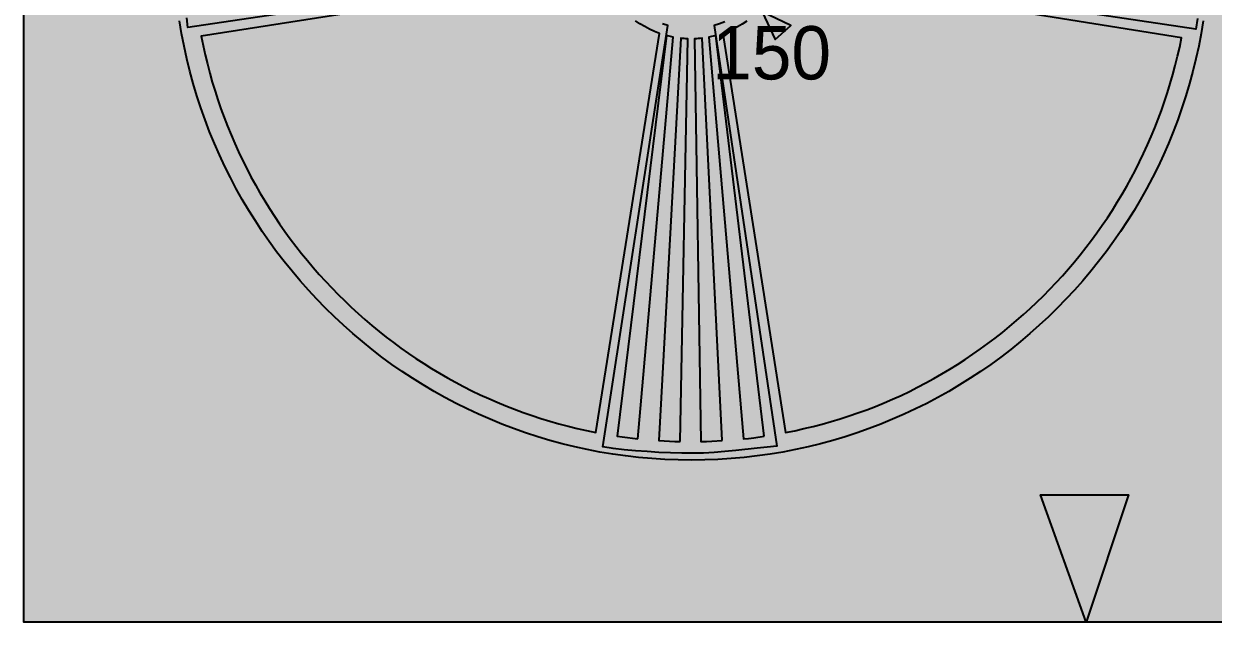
# Model space of a CAD drawing. Header units: millimetres. Extents: x 0 to 954, y -2 to 734.
# Drawn here: x 0 to 205.5, y 0 to 103.3 of the extents above; entities that cross this region are included whole.
import ezdxf
from ezdxf.enums import TextEntityAlignment as Align

# ---------------------------------------------------------------- set-up
doc = ezdxf.new("R2010")
doc.units = ezdxf.units.MM
for name, color, linetype in [('GRAY', 7, 'Continuous'), ('LABELS', 7, 'Continuous'), ('PATTERN', 7, 'Continuous')]:
    doc.layers.add(name, color=color, linetype=linetype)

msp = doc.modelspace()

# ---------------------------------------------------------------- hatches: boundary and pattern name
at = {"layer": 'GRAY', "true_color": 0x838281}
h = msp.add_hatch(color=7, dxfattribs=at)
h.dxf.hatch_style = 1
h.paths.add_polyline_path([(0, 720), (953.85, 720), (953.85, 0), (0, 0), (0, 720)])
at = {"layer": 'PATTERN', "true_color": 0x1f1a17}
h = msp.add_hatch(color=7, dxfattribs=at)
h.dxf.hatch_style = 1
h.paths.add_polyline_path([(115.32, 206.79), (117.62, 206.76), (119.91, 206.67), (122.19, 206.53), (124.44, 206.33), (126.69, 206.07), (128.91, 205.76), (131.12, 205.39), (133.31, 204.97), (135.48, 204.49), (137.63, 203.96), (139.76, 203.39), (141.87, 202.76), (143.96, 202.08), (146.02, 201.35), (148.06, 200.57), (150.08, 199.74), (152.07, 198.87), (154.04, 197.95), (155.98, 196.98), (157.9, 195.97), (159.78, 194.91), (161.64, 193.81), (163.47, 192.67), (165.27, 191.48), (167.04, 190.25), (168.78, 188.98), (170.49, 187.68), (172.16, 186.33), (173.8, 184.94), (175.41, 183.51), (176.98, 182.05), (178.52, 180.55), (180.02, 179.01), (181.49, 177.44), (182.91, 175.84), (184.3, 174.2), (185.65, 172.52), (186.96, 170.82), (188.23, 169.08), (189.46, 167.31), (190.65, 165.52), (191.79, 163.69), (192.89, 161.83), (193.95, 159.95), (194.96, 158.03), (195.93, 156.09), (196.85, 154.13), (197.72, 152.14), (198.55, 150.12), (199.33, 148.08), (200.06, 146.02), (200.74, 143.94), (201.37, 141.83), (201.95, 139.7), (202.47, 137.56), (202.95, 135.39), (203.37, 133.2), (203.74, 131), (204.05, 128.78), (204.31, 126.54), (204.51, 124.28), (204.65, 122.01), (204.74, 119.73), (204.77, 117.43), (204.74, 115.13), (204.65, 112.84), (204.51, 110.57), (204.31, 108.31), (204.05, 106.07), (203.74, 103.84), (203.37, 101.63), (202.95, 99.44), (202.47, 97.27), (201.95, 95.12), (201.37, 92.99), (200.74, 90.88), (200.06, 88.79), (199.33, 86.73), (198.55, 84.69), (197.72, 82.67), (196.85, 80.68), (195.93, 78.71), (194.96, 76.77), (193.95, 74.85), (192.89, 72.97), (191.79, 71.11), (190.65, 69.28), (189.46, 67.48), (188.23, 65.71), (186.96, 63.97), (185.65, 62.26), (184.3, 60.59), (182.91, 58.95), (181.49, 57.34), (180.02, 55.77), (178.52, 54.23), (176.98, 52.73), (175.41, 51.27), (173.8, 49.84), (172.16, 48.45), (170.49, 47.1), (168.78, 45.79), (167.04, 44.52), (165.27, 43.29), (163.47, 42.11), (161.64, 40.96), (159.78, 39.86), (157.9, 38.81), (155.98, 37.79), (154.04, 36.83), (152.07, 35.9), (150.08, 35.03), (148.06, 34.2), (146.02, 33.42), (143.96, 32.69), (141.87, 32.01), (139.76, 31.38), (137.63, 30.81), (135.48, 30.28), (133.31, 29.8), (131.12, 29.38), (128.91, 29.02), (126.69, 28.7), (124.44, 28.44), (122.19, 28.24), (119.91, 28.1), (117.62, 28.01), (115.32, 27.98), (113.02, 28.01), (110.73, 28.1), (108.46, 28.24), (106.2, 28.44), (103.96, 28.7), (101.73, 29.02), (99.52, 29.38), (97.33, 29.8), (95.16, 30.28), (93.01, 30.81), (90.88, 31.38), (88.77, 32.01), (86.68, 32.69), (84.62, 33.42), (82.58, 34.2), (80.56, 35.03), (78.57, 35.9), (76.6, 36.83), (74.66, 37.79), (72.74, 38.81), (70.86, 39.86), (69, 40.96), (67.17, 42.11), (65.37, 43.29), (63.6, 44.52), (61.86, 45.79), (60.15, 47.1), (58.48, 48.45), (56.84, 49.84), (55.23, 51.27), (53.66, 52.73), (52.12, 54.23), (50.62, 55.77), (49.16, 57.34), (47.73, 58.95), (46.34, 60.59), (44.99, 62.26), (43.68, 63.97), (42.41, 65.71), (41.18, 67.48), (40, 69.28), (38.85, 71.11), (37.75, 72.97), (36.69, 74.85), (35.68, 76.77), (34.72, 78.71), (33.79, 80.68), (32.92, 82.67), (32.09, 84.69), (31.31, 86.73), (30.58, 88.79), (29.9, 90.88), (29.27, 92.99), (28.7, 95.12), (28.17, 97.27), (27.69, 99.44), (27.27, 101.63), (26.91, 103.84), (26.59, 106.07), (26.33, 108.31), (26.13, 110.57), (25.99, 112.84), (25.9, 115.13), (25.87, 117.43), (25.9, 119.73), (25.99, 122.01), (26.13, 124.28), (26.33, 126.54), (26.59, 128.78), (26.91, 131), (27.27, 133.2), (27.69, 135.39), (28.17, 137.56), (28.7, 139.7), (29.27, 141.83), (29.9, 143.94), (30.58, 146.02), (31.31, 148.08), (32.09, 150.12), (32.92, 152.14), (33.79, 154.13), (34.72, 156.09), (35.68, 158.03), (36.69, 159.95), (37.75, 161.83), (38.85, 163.69), (40, 165.52), (41.18, 167.31), (42.41, 169.08), (43.68, 170.82), (44.99, 172.52), (46.34, 174.2), (47.73, 175.84), (49.16, 177.44), (50.62, 179.01), (52.12, 180.55), (53.66, 182.05), (55.23, 183.51), (56.84, 184.94), (58.48, 186.33), (60.15, 187.68), (61.86, 188.98), (63.6, 190.25), (65.37, 191.48), (67.17, 192.67), (69, 193.81), (70.86, 194.91), (72.74, 195.97), (74.66, 196.98), (76.6, 197.95), (78.57, 198.87), (80.56, 199.74), (82.58, 200.57), (84.62, 201.35), (86.68, 202.08), (88.77, 202.76), (90.88, 203.39), (93.01, 203.96), (95.16, 204.49), (97.33, 204.97), (99.52, 205.39), (101.73, 205.76), (103.96, 206.07), (106.2, 206.33), (108.46, 206.53), (110.73, 206.67), (113.02, 206.76), (115.32, 206.79)])
at = {"layer": 'PATTERN', "true_color": 0xffffff}
h = msp.add_hatch(color=7, dxfattribs=at)
h.dxf.hatch_style = 1
h.paths.add_polyline_path([(101.01, 113.49), (28.35, 102.66), (28.19, 104.33), (28.01, 106.09), (27.61, 109.77), (27.44, 111.65), (27.29, 113.52), (27.19, 115.37), (27.16, 117.16), (27.17, 119.08), (27.22, 121.06), (27.31, 123.07), (27.43, 125.09), (27.59, 127.09), (27.78, 129.05), (28, 130.95), (28.26, 132.75), (101.01, 121.47), (101.31, 122.4), (101.67, 123.3), (102.09, 124.17), (102.55, 125.01), (103.07, 125.81), (103.63, 126.57), (104.24, 127.3), (104.89, 127.98), (105.58, 128.62), (106.31, 129.22), (107.07, 129.77), (107.87, 130.27), (108.71, 130.72), (109.57, 131.11), (110.46, 131.46), (111.38, 131.74), (100.37, 204.31), (103.79, 204.71), (107.48, 205.13), (109.36, 205.31), (111.23, 205.46), (113.07, 205.56), (114.86, 205.6), (116.82, 205.58), (118.82, 205.53), (120.85, 205.44), (122.88, 205.32), (124.89, 205.17), (126.85, 204.98), (128.74, 204.75), (130.55, 204.5), (119.45, 131.74), (120.37, 131.44), (121.26, 131.08), (122.12, 130.67), (122.95, 130.2), (123.75, 129.69), (124.51, 129.12), (125.24, 128.52), (125.93, 127.87), (126.57, 127.18), (127.18, 126.45), (127.73, 125.68), (128.24, 124.88), (128.69, 124.05), (129.09, 123.18), (129.44, 122.29), (129.72, 121.38), (202.29, 132.57), (202.45, 130.9), (202.65, 129.14), (203.07, 125.46), (203.27, 123.58), (203.43, 121.71), (203.54, 119.86), (203.58, 118.07), (203.56, 116.15), (203.52, 114.16), (203.45, 112.15), (203.34, 110.13), (203.19, 108.12), (203, 106.14), (202.76, 104.22), (202.48, 102.39), (129.72, 113.3), (129.42, 112.39), (129.06, 111.5), (128.65, 110.63), (128.18, 109.8), (127.66, 109), (127.1, 108.24), (126.49, 107.51), (125.84, 106.82), (125.14, 106.18), (124.41, 105.58), (123.63, 105.02), (122.82, 104.52), (121.98, 104.06), (121.1, 103.66), (120.2, 103.32), (119.27, 103.03), (130.09, 30.37), (128.42, 30.21), (126.67, 30.03), (122.98, 29.63), (121.1, 29.45), (119.23, 29.31), (117.39, 29.21), (115.6, 29.17), (113.67, 29.19), (111.69, 29.24), (109.68, 29.33), (107.66, 29.45), (105.66, 29.6), (103.7, 29.79), (101.81, 30.02), (100, 30.28), (111.28, 103.03), (110.35, 103.33), (109.45, 103.69), (108.57, 104.11), (107.73, 104.57), (106.92, 105.09), (106.15, 105.65), (105.42, 106.26), (104.74, 106.92), (104.09, 107.61), (103.49, 108.35), (102.95, 109.12), (102.45, 109.93), (102, 110.77), (101.61, 111.65), (101.28, 112.55), (101.01, 113.49)])
at = {"layer": 'PATTERN', "true_color": 0x1f1a17}
h = msp.add_hatch(color=7, dxfattribs=at)
h.dxf.hatch_style = 1
h.paths.add_polyline_path([(98.81, 32.75), (109.82, 101.65), (108.93, 102), (108.08, 102.4), (107.25, 102.84), (106.44, 103.32), (105.67, 103.85), (104.93, 104.42), (104.23, 105.02), (103.56, 105.67), (102.92, 106.35), (102.32, 107.06), (101.77, 107.81), (101.25, 108.59), (100.78, 109.41), (100.35, 110.25), (99.97, 111.12), (99.63, 112.02), (30.64, 101.19), (30.97, 99.59), (31.32, 97.99), (31.71, 96.4), (32.12, 94.83), (32.56, 93.27), (33.03, 91.71), (33.53, 90.18), (34.06, 88.65), (34.61, 87.14), (35.19, 85.64), (35.8, 84.15), (36.44, 82.68), (37.1, 81.22), (37.79, 79.77), (38.5, 78.34), (39.24, 76.93), (40.01, 75.53), (40.8, 74.14), (41.61, 72.77), (42.45, 71.42), (43.31, 70.09), (44.2, 68.77), (45.11, 67.47), (46.04, 66.18), (47, 64.92), (47.98, 63.67), (48.98, 62.44), (50, 61.23), (51.04, 60.04), (52.11, 58.87), (53.19, 57.72), (54.3, 56.58), (55.43, 55.47), (56.57, 54.38), (57.74, 53.31), (58.93, 52.26), (60.13, 51.23), (61.36, 50.22), (62.6, 49.24), (63.86, 48.28), (65.14, 47.34), (66.44, 46.42), (67.75, 45.53), (69.08, 44.66), (70.43, 43.82), (71.8, 43), (73.18, 42.2), (74.57, 41.43), (75.98, 40.69), (77.41, 39.97), (78.85, 39.27), (80.31, 38.61), (81.78, 37.97), (83.26, 37.35), (84.76, 36.76), (86.27, 36.2), (87.8, 35.67), (89.33, 35.17), (90.88, 34.69), (92.44, 34.25), (94.02, 33.83), (95.6, 33.44), (97.2, 33.08), (98.81, 32.75)])
h = msp.add_hatch(color=7, dxfattribs=at)
h.dxf.hatch_style = 1
h.paths.add_polyline_path([(200, 100.92), (131.1, 111.93), (130.75, 111.03), (130.35, 110.16), (129.91, 109.31), (129.42, 108.5), (128.88, 107.72), (128.31, 106.97), (127.7, 106.26), (127.05, 105.58), (126.37, 104.95), (125.65, 104.35), (124.9, 103.79), (124.12, 103.27), (123.31, 102.8), (122.48, 102.37), (121.62, 101.99), (120.73, 101.65), (131.56, 32.75), (133.17, 33.07), (134.76, 33.42), (136.35, 33.8), (137.92, 34.21), (139.49, 34.65), (141.04, 35.12), (142.57, 35.62), (144.1, 36.14), (145.61, 36.69), (147.11, 37.27), (148.6, 37.88), (150.07, 38.51), (151.53, 39.17), (152.97, 39.86), (154.4, 40.57), (155.81, 41.31), (157.21, 42.08), (158.59, 42.87), (159.96, 43.68), (161.31, 44.52), (162.64, 45.38), (163.96, 46.27), (165.26, 47.18), (166.54, 48.11), (167.81, 49.07), (169.05, 50.05), (170.28, 51.05), (171.49, 52.07), (172.68, 53.12), (173.85, 54.18), (175, 55.27), (176.14, 56.38), (177.25, 57.5), (178.34, 58.65), (179.41, 59.82), (180.46, 61.01), (181.48, 62.22), (182.49, 63.44), (183.47, 64.69), (184.43, 65.95), (185.37, 67.23), (186.29, 68.53), (187.18, 69.84), (188.05, 71.17), (188.89, 72.52), (189.71, 73.89), (190.51, 75.27), (191.28, 76.67), (192.03, 78.08), (192.75, 79.51), (193.44, 80.95), (194.11, 82.41), (194.75, 83.88), (195.37, 85.37), (195.96, 86.87), (196.52, 88.38), (197.06, 89.9), (197.56, 91.44), (198.04, 92.99), (198.49, 94.55), (198.91, 96.13), (199.3, 97.71), (199.67, 99.31), (200, 100.92)])
at = {"layer": 'PATTERN', "true_color": 0xffffff}
h = msp.add_hatch(color=7, dxfattribs=at)
h.dxf.hatch_style = 1
h.paths.add_polyline_path([(127.52, 105.41), (129.82, 100.64), (132.48, 103.03), (127.52, 105.41)])
at = {"layer": 'PATTERN', "true_color": 0x1f1a17}
h = msp.add_hatch(color=7, dxfattribs=at)
h.dxf.hatch_style = 1
h.paths.add_polyline_path([(106.06, 31.65), (112.2, 101.01), (111.01, 101.28), (102.48, 32.11), (103.37, 31.99), (104.27, 31.88), (105.16, 31.77), (106.06, 31.65)])
h = msp.add_hatch(color=7, dxfattribs=at)
h.dxf.hatch_style = 1
h.paths.add_polyline_path([(113.39, 31.19), (114.68, 100.73), (114.35, 100.75), (114.05, 100.78), (113.76, 100.81), (113.49, 100.83), (109.72, 31.38), (111.53, 31.25), (112.45, 31.21), (113.39, 31.19)])
h = msp.add_hatch(color=7, dxfattribs=at)
h.dxf.hatch_style = 1
h.paths.add_polyline_path([(120.64, 31.38), (117.16, 100.83), (116.83, 100.81), (116.51, 100.78), (116.2, 100.75), (115.87, 100.73), (116.97, 31.19), (117.92, 31.21), (118.84, 31.25), (120.64, 31.38)])
h = msp.add_hatch(color=7, dxfattribs=at)
h.dxf.hatch_style = 1
h.paths.add_polyline_path([(127.89, 32.11), (119.54, 101.28), (118.35, 101.01), (124.31, 31.65), (125.21, 31.74), (126.1, 31.85), (127.89, 32.11)])
at = {"layer": 'PATTERN', "true_color": 0xffffff}
h = msp.add_hatch(color=7, dxfattribs=at)
h.dxf.hatch_style = 1
h.paths.add_polyline_path([(183.49, 0), (175.6, 22.02), (190.83, 22.02), (183.49, 0)])

# ---------------------------------------------------------------- linework, layer by layer
at = {"layer": 'GRAY', "color": 7}
msp.add_lwpolyline([(0, 720), (953.85, 720), (953.85, 0), (0, 0), (0, 720)], close=True, dxfattribs=at)
at = {"layer": 'GRAY', "color": 7, "true_color": 0x838281}
for points in [[(0, 720), (0, 0), (953.85, 0)], [(953.85, 0), (953.85, 720), (0, 720)]]:
    msp.add_solid(points, dxfattribs=at)
at = {"layer": 'PATTERN', "color": 7}
for points in [[(101.01, 113.49), (28.35, 102.66), (28.19, 104.33)], [(202.76, 104.22), (202.48, 102.39), (129.72, 113.3)], [(121.1, 103.66), (120.2, 103.32), (119.27, 103.03), (130.09, 30.37), (128.42, 30.21), (126.67, 30.03), (122.98, 29.63), (121.1, 29.45), (119.23, 29.31), (117.39, 29.21), (115.6, 29.17), (113.67, 29.19), (111.69, 29.24), (109.68, 29.33), (107.66, 29.45), (105.66, 29.6), (103.7, 29.79), (101.81, 30.02), (100, 30.28), (111.28, 103.03), (110.35, 103.33)]]:
    msp.add_lwpolyline(points, dxfattribs=at)
at = {"layer": 'PATTERN', "color": 250}
for points in [[(99.63, 112.02), (30.64, 101.19), (30.97, 99.59), (31.32, 97.99), (31.71, 96.4), (32.12, 94.83), (32.56, 93.27), (33.03, 91.71), (33.53, 90.18), (34.06, 88.65), (34.61, 87.14), (35.19, 85.64), (35.8, 84.15), (36.44, 82.68), (37.1, 81.22), (37.79, 79.77), (38.5, 78.34), (39.24, 76.93), (40.01, 75.53), (40.8, 74.14), (41.61, 72.77), (42.45, 71.42), (43.31, 70.09), (44.2, 68.77), (45.11, 67.47), (46.04, 66.18), (47, 64.92), (47.98, 63.67), (48.98, 62.44), (50, 61.23), (51.04, 60.04), (52.11, 58.87), (53.19, 57.72), (54.3, 56.58), (55.43, 55.47), (56.57, 54.38), (57.74, 53.31), (58.93, 52.26), (60.13, 51.23), (61.36, 50.22), (62.6, 49.24), (63.86, 48.28), (65.14, 47.34), (66.44, 46.42), (67.75, 45.53), (69.08, 44.66), (70.43, 43.82), (71.8, 43), (73.18, 42.2), (74.57, 41.43), (75.98, 40.69), (77.41, 39.97), (78.85, 39.27), (80.31, 38.61), (81.78, 37.97), (83.26, 37.35), (84.76, 36.76), (86.27, 36.2), (87.8, 35.67), (89.33, 35.17), (90.88, 34.69), (92.44, 34.25), (94.02, 33.83), (95.6, 33.44), (97.2, 33.08), (98.81, 32.75), (98.81, 32.75), (109.82, 101.65), (108.93, 102), (108.08, 102.4), (107.25, 102.84), (106.44, 103.32), (105.67, 103.85)], [(124.9, 103.79), (124.12, 103.27), (123.31, 102.8), (122.48, 102.37), (121.62, 101.99), (120.73, 101.65), (131.56, 32.75), (133.17, 33.07), (134.76, 33.42), (136.35, 33.8), (137.92, 34.21), (139.49, 34.65), (141.04, 35.12), (142.57, 35.62), (144.1, 36.14), (145.61, 36.69), (147.11, 37.27), (148.6, 37.88), (150.07, 38.51), (151.53, 39.17), (152.97, 39.86), (154.4, 40.57), (155.81, 41.31), (157.21, 42.08), (158.59, 42.87), (159.96, 43.68), (161.31, 44.52), (162.64, 45.38), (163.96, 46.27), (165.26, 47.18), (166.54, 48.11), (167.81, 49.07), (169.05, 50.05), (170.28, 51.05), (171.49, 52.07), (172.68, 53.12), (173.85, 54.18), (175, 55.27), (176.14, 56.38), (177.25, 57.5), (178.34, 58.65), (179.41, 59.82), (180.46, 61.01), (181.48, 62.22), (182.49, 63.44), (183.47, 64.69), (184.43, 65.95), (185.37, 67.23), (186.29, 68.53), (187.18, 69.84), (188.05, 71.17), (188.89, 72.52), (189.71, 73.89), (190.51, 75.27), (191.28, 76.67), (192.03, 78.08), (192.75, 79.51), (193.44, 80.95), (194.11, 82.41), (194.75, 83.88), (195.37, 85.37), (195.96, 86.87), (196.52, 88.38), (197.06, 89.9), (197.56, 91.44), (198.04, 92.99), (198.49, 94.55), (198.91, 96.13), (199.3, 97.71), (199.67, 99.31), (200, 100.92), (200, 100.92), (131.1, 111.93)], [(203.74, 103.84), (203.37, 101.63), (202.95, 99.44), (202.47, 97.27), (201.95, 95.12), (201.37, 92.99), (200.74, 90.88), (200.06, 88.79), (199.33, 86.73), (198.55, 84.69), (197.72, 82.67), (196.85, 80.68), (195.93, 78.71), (194.96, 76.77), (193.95, 74.85), (192.89, 72.97), (191.79, 71.11), (190.65, 69.28), (189.46, 67.48), (188.23, 65.71), (186.96, 63.97), (185.65, 62.26), (184.3, 60.59), (182.91, 58.95), (181.49, 57.34), (180.02, 55.77), (178.52, 54.23), (176.98, 52.73), (175.41, 51.27), (173.8, 49.84), (172.16, 48.45), (170.49, 47.1), (168.78, 45.79), (167.04, 44.52), (165.27, 43.29), (163.47, 42.11), (161.64, 40.96), (159.78, 39.86), (157.9, 38.81), (155.98, 37.79), (154.04, 36.83), (152.07, 35.9), (150.08, 35.03), (148.06, 34.2), (146.02, 33.42), (143.96, 32.69), (141.87, 32.01), (139.76, 31.38), (137.63, 30.81), (135.48, 30.28), (133.31, 29.8), (131.12, 29.38), (128.91, 29.02), (126.69, 28.7), (124.44, 28.44), (122.19, 28.24), (119.91, 28.1), (117.62, 28.01), (115.32, 27.98), (113.02, 28.01), (110.73, 28.1), (108.46, 28.24), (106.2, 28.44), (103.96, 28.7), (101.73, 29.02), (99.52, 29.38), (97.33, 29.8), (95.16, 30.28), (93.01, 30.81), (90.88, 31.38), (88.77, 32.01), (86.68, 32.69), (84.62, 33.42), (82.58, 34.2), (80.56, 35.03), (78.57, 35.9), (76.6, 36.83), (74.66, 37.79), (72.74, 38.81), (70.86, 39.86), (69, 40.96), (67.17, 42.11), (65.37, 43.29), (63.6, 44.52), (61.86, 45.79), (60.15, 47.1), (58.48, 48.45), (56.84, 49.84), (55.23, 51.27), (53.66, 52.73), (52.12, 54.23), (50.62, 55.77), (49.16, 57.34), (47.73, 58.95), (46.34, 60.59), (44.99, 62.26), (43.68, 63.97), (42.41, 65.71), (41.18, 67.48), (40, 69.28), (38.85, 71.11), (37.75, 72.97), (36.69, 74.85), (35.68, 76.77), (34.72, 78.71), (33.79, 80.68), (32.92, 82.67), (32.09, 84.69), (31.31, 86.73), (30.58, 88.79), (29.9, 90.88), (29.27, 92.99), (28.7, 95.12), (28.17, 97.27), (27.69, 99.44), (27.27, 101.63), (26.91, 103.84)]]:
    msp.add_lwpolyline(points, dxfattribs=at)
at = {"layer": 'PATTERN', "color": 7}
for points in [[(127.52, 105.41), (129.82, 100.64), (132.48, 103.03), (127.52, 105.41)], [(183.49, 0), (175.6, 22.02), (190.83, 22.02), (183.49, 0)]]:
    msp.add_lwpolyline(points, close=True, dxfattribs=at)
at = {"layer": 'PATTERN', "color": 250}
for points in [[(106.06, 31.65), (112.2, 101.01), (111.01, 101.28), (102.48, 32.11), (103.37, 31.99), (104.27, 31.88), (105.16, 31.77), (106.06, 31.65)], [(113.39, 31.19), (114.68, 100.73), (114.35, 100.75), (114.05, 100.78), (113.76, 100.81), (113.49, 100.83), (109.72, 31.38), (111.53, 31.25), (112.45, 31.21), (113.39, 31.19)], [(120.64, 31.38), (117.16, 100.83), (116.83, 100.81), (116.51, 100.78), (116.2, 100.75), (115.87, 100.73), (116.97, 31.19), (117.92, 31.21), (118.84, 31.25), (120.64, 31.38)], [(127.89, 32.11), (119.54, 101.28), (118.35, 101.01), (124.31, 31.65), (125.21, 31.74), (126.1, 31.85), (127.89, 32.11)]]:
    msp.add_lwpolyline(points, close=True, dxfattribs=at)
at = {"layer": 'PATTERN', "color": 250, "true_color": 0x1f1a17}
for points in [[(115.32, 206.79), (26.91, 103.84), (27.27, 101.63)], [(115.32, 206.79), (27.27, 101.63), (27.69, 99.44)], [(115.32, 206.79), (27.69, 99.44), (28.17, 97.27)], [(115.32, 206.79), (28.17, 97.27), (28.7, 95.12)], [(115.32, 206.79), (28.7, 95.12), (29.27, 92.99)], [(115.32, 206.79), (29.27, 92.99), (29.9, 90.88)], [(115.32, 206.79), (29.9, 90.88), (30.58, 88.79)], [(115.32, 206.79), (30.58, 88.79), (31.31, 86.73)], [(115.32, 206.79), (31.31, 86.73), (32.09, 84.69)], [(115.32, 206.79), (32.09, 84.69), (32.92, 82.67)], [(115.32, 206.79), (32.92, 82.67), (33.79, 80.68)], [(115.32, 206.79), (33.79, 80.68), (34.72, 78.71)], [(115.32, 206.79), (34.72, 78.71), (35.68, 76.77)], [(115.32, 206.79), (35.68, 76.77), (36.69, 74.85)], [(115.32, 206.79), (36.69, 74.85), (37.75, 72.97)], [(115.32, 206.79), (37.75, 72.97), (38.85, 71.11)], [(115.32, 206.79), (38.85, 71.11), (40, 69.28)], [(115.32, 206.79), (40, 69.28), (41.18, 67.48)], [(115.32, 206.79), (41.18, 67.48), (42.41, 65.71)], [(115.32, 206.79), (42.41, 65.71), (43.68, 63.97)], [(115.32, 206.79), (43.68, 63.97), (44.99, 62.26)], [(115.32, 206.79), (44.99, 62.26), (46.34, 60.59)], [(115.32, 206.79), (46.34, 60.59), (47.73, 58.95)], [(115.32, 206.79), (47.73, 58.95), (49.16, 57.34)], [(115.32, 206.79), (49.16, 57.34), (50.62, 55.77)], [(115.32, 206.79), (50.62, 55.77), (52.12, 54.23)], [(115.32, 206.79), (52.12, 54.23), (53.66, 52.73)], [(115.32, 206.79), (53.66, 52.73), (55.23, 51.27)], [(115.32, 206.79), (55.23, 51.27), (56.84, 49.84)], [(115.32, 206.79), (56.84, 49.84), (58.48, 48.45)], [(115.32, 206.79), (58.48, 48.45), (60.15, 47.1)], [(115.32, 206.79), (60.15, 47.1), (61.86, 45.79)], [(115.32, 206.79), (61.86, 45.79), (63.6, 44.52)], [(115.32, 206.79), (63.6, 44.52), (65.37, 43.29)], [(115.32, 206.79), (65.37, 43.29), (67.17, 42.11)], [(115.32, 206.79), (67.17, 42.11), (69, 40.96)], [(115.32, 206.79), (69, 40.96), (70.86, 39.86)], [(115.32, 206.79), (70.86, 39.86), (72.74, 38.81)], [(115.32, 206.79), (72.74, 38.81), (74.66, 37.79)], [(115.32, 206.79), (74.66, 37.79), (76.6, 36.83)], [(115.32, 206.79), (76.6, 36.83), (78.57, 35.9)], [(115.32, 206.79), (78.57, 35.9), (80.56, 35.03)], [(115.32, 206.79), (80.56, 35.03), (82.58, 34.2)], [(115.32, 206.79), (82.58, 34.2), (84.62, 33.42)], [(115.32, 206.79), (84.62, 33.42), (86.68, 32.69)], [(115.32, 206.79), (86.68, 32.69), (88.77, 32.01)], [(115.32, 206.79), (88.77, 32.01), (90.88, 31.38)], [(115.32, 206.79), (90.88, 31.38), (93.01, 30.81)], [(115.32, 206.79), (93.01, 30.81), (95.16, 30.28)], [(115.32, 206.79), (95.16, 30.28), (97.33, 29.8)], [(115.32, 206.79), (97.33, 29.8), (99.52, 29.38)], [(115.32, 206.79), (99.52, 29.38), (101.73, 29.02)], [(115.32, 206.79), (101.73, 29.02), (103.96, 28.7)], [(115.32, 206.79), (103.96, 28.7), (106.2, 28.44)], [(115.32, 206.79), (106.2, 28.44), (108.46, 28.24)], [(115.32, 206.79), (108.46, 28.24), (110.73, 28.1)], [(115.32, 206.79), (110.73, 28.1), (113.02, 28.01)], [(115.32, 206.79), (113.02, 28.01), (115.32, 27.98)], [(115.32, 206.79), (115.32, 27.98), (117.62, 28.01)], [(115.32, 206.79), (117.62, 28.01), (119.91, 28.1)], [(115.32, 206.79), (119.91, 28.1), (122.19, 28.24)], [(115.32, 206.79), (122.19, 28.24), (124.44, 28.44)], [(115.32, 206.79), (124.44, 28.44), (126.69, 28.7)], [(115.32, 206.79), (126.69, 28.7), (128.91, 29.02)], [(115.32, 206.79), (128.91, 29.02), (131.12, 29.38)], [(115.32, 206.79), (131.12, 29.38), (133.31, 29.8)], [(115.32, 206.79), (133.31, 29.8), (135.48, 30.28)], [(115.32, 206.79), (135.48, 30.28), (137.63, 30.81)], [(115.32, 206.79), (137.63, 30.81), (139.76, 31.38)], [(115.32, 206.79), (139.76, 31.38), (141.87, 32.01)], [(115.32, 206.79), (141.87, 32.01), (143.96, 32.69)], [(115.32, 206.79), (143.96, 32.69), (146.02, 33.42)], [(115.32, 206.79), (146.02, 33.42), (148.06, 34.2)], [(115.32, 206.79), (148.06, 34.2), (150.08, 35.03)], [(115.32, 206.79), (150.08, 35.03), (152.07, 35.9)], [(115.32, 206.79), (152.07, 35.9), (154.04, 36.83)], [(115.32, 206.79), (154.04, 36.83), (155.98, 37.79)], [(115.32, 206.79), (155.98, 37.79), (157.9, 38.81)], [(115.32, 206.79), (157.9, 38.81), (159.78, 39.86)], [(115.32, 206.79), (159.78, 39.86), (161.64, 40.96)], [(115.32, 206.79), (161.64, 40.96), (163.47, 42.11)], [(115.32, 206.79), (163.47, 42.11), (165.27, 43.29)], [(115.32, 206.79), (165.27, 43.29), (167.04, 44.52)], [(115.32, 206.79), (167.04, 44.52), (168.78, 45.79)], [(115.32, 206.79), (168.78, 45.79), (170.49, 47.1)], [(115.32, 206.79), (170.49, 47.1), (172.16, 48.45)], [(115.32, 206.79), (172.16, 48.45), (173.8, 49.84)], [(115.32, 206.79), (173.8, 49.84), (175.41, 51.27)], [(115.32, 206.79), (175.41, 51.27), (176.98, 52.73)], [(115.32, 206.79), (176.98, 52.73), (178.52, 54.23)], [(115.32, 206.79), (178.52, 54.23), (180.02, 55.77)], [(115.32, 206.79), (180.02, 55.77), (181.49, 57.34)], [(115.32, 206.79), (181.49, 57.34), (182.91, 58.95)], [(115.32, 206.79), (182.91, 58.95), (184.3, 60.59)], [(115.32, 206.79), (184.3, 60.59), (185.65, 62.26)], [(115.32, 206.79), (185.65, 62.26), (186.96, 63.97)], [(115.32, 206.79), (186.96, 63.97), (188.23, 65.71)], [(115.32, 206.79), (188.23, 65.71), (189.46, 67.48)], [(115.32, 206.79), (189.46, 67.48), (190.65, 69.28)], [(115.32, 206.79), (190.65, 69.28), (191.79, 71.11)], [(115.32, 206.79), (191.79, 71.11), (192.89, 72.97)], [(115.32, 206.79), (192.89, 72.97), (193.95, 74.85)], [(115.32, 206.79), (193.95, 74.85), (194.96, 76.77)], [(115.32, 206.79), (194.96, 76.77), (195.93, 78.71)], [(115.32, 206.79), (195.93, 78.71), (196.85, 80.68)], [(115.32, 206.79), (196.85, 80.68), (197.72, 82.67)], [(115.32, 206.79), (197.72, 82.67), (198.55, 84.69)], [(115.32, 206.79), (198.55, 84.69), (199.33, 86.73)], [(115.32, 206.79), (199.33, 86.73), (200.06, 88.79)], [(115.32, 206.79), (200.06, 88.79), (200.74, 90.88)], [(115.32, 206.79), (200.74, 90.88), (201.37, 92.99)], [(115.32, 206.79), (201.37, 92.99), (201.95, 95.12)], [(115.32, 206.79), (201.95, 95.12), (202.47, 97.27)], [(115.32, 206.79), (202.47, 97.27), (202.95, 99.44)], [(115.32, 206.79), (202.95, 99.44), (203.37, 101.63)], [(115.32, 206.79), (203.37, 101.63), (203.74, 103.84)], [(97.2, 33.08), (99.63, 112.02), (30.64, 101.19)], [(97.2, 33.08), (99.97, 111.12), (99.63, 112.02)], [(97.2, 33.08), (100.35, 110.25), (99.97, 111.12)], [(199.67, 99.31), (130.75, 111.03), (130.35, 110.16)], [(199.67, 99.31), (131.1, 111.93), (130.75, 111.03)], [(199.67, 99.31), (200, 100.92), (131.1, 111.93)], [(97.2, 33.08), (100.78, 109.41), (100.35, 110.25)], [(97.2, 33.08), (101.25, 108.59), (100.78, 109.41)], [(199.67, 99.31), (129.91, 109.31), (129.42, 108.5)], [(199.67, 99.31), (130.35, 110.16), (129.91, 109.31)], [(97.2, 33.08), (101.77, 107.81), (101.25, 108.59)], [(97.2, 33.08), (102.32, 107.06), (101.77, 107.81)], [(97.2, 33.08), (102.92, 106.35), (102.32, 107.06)], [(199.67, 99.31), (128.31, 106.97), (127.7, 106.26)], [(199.67, 99.31), (128.88, 107.72), (128.31, 106.97)], [(199.67, 99.31), (129.42, 108.5), (128.88, 107.72)], [(97.2, 33.08), (103.56, 105.67), (102.92, 106.35)], [(97.2, 33.08), (104.23, 105.02), (103.56, 105.67)], [(97.2, 33.08), (104.93, 104.42), (104.23, 105.02)], [(199.67, 99.31), (126.37, 104.95), (125.65, 104.35)], [(199.67, 99.31), (127.05, 105.58), (126.37, 104.95)], [(199.67, 99.31), (127.7, 106.26), (127.05, 105.58)], [(97.2, 33.08), (105.67, 103.85), (104.93, 104.42)], [(97.2, 33.08), (106.44, 103.32), (105.67, 103.85)], [(97.2, 33.08), (107.25, 102.84), (106.44, 103.32)], [(97.2, 33.08), (108.08, 102.4), (107.25, 102.84)], [(199.67, 99.31), (123.31, 102.8), (122.48, 102.37)], [(199.67, 99.31), (124.12, 103.27), (123.31, 102.8)], [(199.67, 99.31), (124.9, 103.79), (124.12, 103.27)], [(199.67, 99.31), (125.65, 104.35), (124.9, 103.79)], [(97.2, 33.08), (30.64, 101.19), (30.97, 99.59)], [(97.2, 33.08), (108.93, 102), (108.08, 102.4)], [(97.2, 33.08), (109.82, 101.65), (108.93, 102)], [(97.2, 33.08), (98.81, 32.75), (109.82, 101.65)], [(105.16, 31.77), (111.01, 101.28), (102.48, 32.11)], [(105.16, 31.77), (112.2, 101.01), (111.01, 101.28)], [(105.16, 31.77), (106.06, 31.65), (112.2, 101.01)], [(112.45, 31.21), (113.49, 100.83), (109.72, 31.38)], [(112.45, 31.21), (113.76, 100.81), (113.49, 100.83)], [(112.45, 31.21), (114.05, 100.78), (113.76, 100.81)], [(112.45, 31.21), (114.35, 100.75), (114.05, 100.78)], [(112.45, 31.21), (114.68, 100.73), (114.35, 100.75)], [(112.45, 31.21), (113.39, 31.19), (114.68, 100.73)], [(118.84, 31.25), (116.2, 100.75), (115.87, 100.73)], [(118.84, 31.25), (115.87, 100.73), (116.97, 31.19)], [(118.84, 31.25), (116.51, 100.78), (116.2, 100.75)], [(118.84, 31.25), (116.83, 100.81), (116.51, 100.78)], [(118.84, 31.25), (117.16, 100.83), (116.83, 100.81)], [(118.84, 31.25), (120.64, 31.38), (117.16, 100.83)], [(126.1, 31.85), (119.54, 101.28), (118.35, 101.01)], [(126.1, 31.85), (118.35, 101.01), (124.31, 31.65)], [(126.1, 31.85), (127.89, 32.11), (119.54, 101.28)], [(199.67, 99.31), (121.62, 101.99), (120.73, 101.65)], [(199.67, 99.31), (120.73, 101.65), (131.56, 32.75)], [(199.67, 99.31), (122.48, 102.37), (121.62, 101.99)], [(97.2, 33.08), (30.97, 99.59), (31.32, 97.99)], [(199.67, 99.31), (131.56, 32.75), (133.17, 33.07)], [(199.67, 99.31), (133.17, 33.07), (134.76, 33.42)], [(199.67, 99.31), (134.76, 33.42), (136.35, 33.8)], [(199.67, 99.31), (136.35, 33.8), (137.92, 34.21)], [(199.67, 99.31), (137.92, 34.21), (139.49, 34.65)], [(199.67, 99.31), (139.49, 34.65), (141.04, 35.12)], [(199.67, 99.31), (141.04, 35.12), (142.57, 35.62)], [(199.67, 99.31), (142.57, 35.62), (144.1, 36.14)], [(199.67, 99.31), (144.1, 36.14), (145.61, 36.69)], [(199.67, 99.31), (145.61, 36.69), (147.11, 37.27)], [(199.67, 99.31), (147.11, 37.27), (148.6, 37.88)], [(199.67, 99.31), (148.6, 37.88), (150.07, 38.51)], [(199.67, 99.31), (150.07, 38.51), (151.53, 39.17)], [(199.67, 99.31), (151.53, 39.17), (152.97, 39.86)], [(199.67, 99.31), (152.97, 39.86), (154.4, 40.57)], [(199.67, 99.31), (154.4, 40.57), (155.81, 41.31)], [(199.67, 99.31), (155.81, 41.31), (157.21, 42.08)], [(199.67, 99.31), (157.21, 42.08), (158.59, 42.87)], [(199.67, 99.31), (158.59, 42.87), (159.96, 43.68)], [(199.67, 99.31), (159.96, 43.68), (161.31, 44.52)], [(199.67, 99.31), (161.31, 44.52), (162.64, 45.38)], [(199.67, 99.31), (162.64, 45.38), (163.96, 46.27)], [(199.67, 99.31), (163.96, 46.27), (165.26, 47.18)], [(199.67, 99.31), (165.26, 47.18), (166.54, 48.11)], [(199.67, 99.31), (166.54, 48.11), (167.81, 49.07)], [(199.67, 99.31), (167.81, 49.07), (169.05, 50.05)], [(199.67, 99.31), (169.05, 50.05), (170.28, 51.05)], [(199.67, 99.31), (170.28, 51.05), (171.49, 52.07)], [(199.67, 99.31), (171.49, 52.07), (172.68, 53.12)], [(199.67, 99.31), (172.68, 53.12), (173.85, 54.18)], [(199.67, 99.31), (173.85, 54.18), (175, 55.27)], [(199.67, 99.31), (175, 55.27), (176.14, 56.38)], [(199.67, 99.31), (176.14, 56.38), (177.25, 57.5)], [(199.67, 99.31), (177.25, 57.5), (178.34, 58.65)], [(199.67, 99.31), (178.34, 58.65), (179.41, 59.82)], [(199.67, 99.31), (179.41, 59.82), (180.46, 61.01)], [(199.67, 99.31), (180.46, 61.01), (181.48, 62.22)], [(199.67, 99.31), (181.48, 62.22), (182.49, 63.44)], [(199.67, 99.31), (182.49, 63.44), (183.47, 64.69)], [(199.67, 99.31), (183.47, 64.69), (184.43, 65.95)], [(199.67, 99.31), (184.43, 65.95), (185.37, 67.23)], [(199.67, 99.31), (185.37, 67.23), (186.29, 68.53)], [(199.67, 99.31), (186.29, 68.53), (187.18, 69.84)], [(199.67, 99.31), (187.18, 69.84), (188.05, 71.17)], [(199.67, 99.31), (188.05, 71.17), (188.89, 72.52)], [(199.67, 99.31), (188.89, 72.52), (189.71, 73.89)], [(199.67, 99.31), (189.71, 73.89), (190.51, 75.27)], [(199.67, 99.31), (190.51, 75.27), (191.28, 76.67)], [(199.67, 99.31), (191.28, 76.67), (192.03, 78.08)], [(199.67, 99.31), (192.03, 78.08), (192.75, 79.51)], [(199.67, 99.31), (192.75, 79.51), (193.44, 80.95)], [(199.67, 99.31), (193.44, 80.95), (194.11, 82.41)], [(199.67, 99.31), (194.11, 82.41), (194.75, 83.88)], [(199.67, 99.31), (194.75, 83.88), (195.37, 85.37)], [(199.67, 99.31), (195.37, 85.37), (195.96, 86.87)], [(199.67, 99.31), (195.96, 86.87), (196.52, 88.38)], [(199.67, 99.31), (196.52, 88.38), (197.06, 89.9)], [(199.67, 99.31), (197.06, 89.9), (197.56, 91.44)], [(199.67, 99.31), (197.56, 91.44), (198.04, 92.99)], [(199.67, 99.31), (198.04, 92.99), (198.49, 94.55)], [(199.67, 99.31), (198.49, 94.55), (198.91, 96.13)], [(198.91, 96.13), (199.3, 97.71), (199.67, 99.31)], [(97.2, 33.08), (31.32, 97.99), (31.71, 96.4)], [(97.2, 33.08), (31.71, 96.4), (32.12, 94.83)], [(97.2, 33.08), (32.12, 94.83), (32.56, 93.27)], [(97.2, 33.08), (32.56, 93.27), (33.03, 91.71)], [(97.2, 33.08), (33.03, 91.71), (33.53, 90.18)], [(97.2, 33.08), (33.53, 90.18), (34.06, 88.65)], [(97.2, 33.08), (34.06, 88.65), (34.61, 87.14)], [(97.2, 33.08), (34.61, 87.14), (35.19, 85.64)], [(97.2, 33.08), (35.19, 85.64), (35.8, 84.15)], [(97.2, 33.08), (35.8, 84.15), (36.44, 82.68)], [(97.2, 33.08), (36.44, 82.68), (37.1, 81.22)], [(97.2, 33.08), (37.1, 81.22), (37.79, 79.77)], [(97.2, 33.08), (37.79, 79.77), (38.5, 78.34)], [(97.2, 33.08), (38.5, 78.34), (39.24, 76.93)], [(97.2, 33.08), (39.24, 76.93), (40.01, 75.53)], [(97.2, 33.08), (40.01, 75.53), (40.8, 74.14)], [(97.2, 33.08), (40.8, 74.14), (41.61, 72.77)], [(97.2, 33.08), (41.61, 72.77), (42.45, 71.42)], [(97.2, 33.08), (42.45, 71.42), (43.31, 70.09)], [(97.2, 33.08), (43.31, 70.09), (44.2, 68.77)], [(97.2, 33.08), (44.2, 68.77), (45.11, 67.47)], [(97.2, 33.08), (45.11, 67.47), (46.04, 66.18)], [(97.2, 33.08), (46.04, 66.18), (47, 64.92)], [(97.2, 33.08), (47, 64.92), (47.98, 63.67)], [(97.2, 33.08), (47.98, 63.67), (48.98, 62.44)], [(97.2, 33.08), (48.98, 62.44), (50, 61.23)], [(97.2, 33.08), (50, 61.23), (51.04, 60.04)], [(97.2, 33.08), (51.04, 60.04), (52.11, 58.87)], [(97.2, 33.08), (52.11, 58.87), (53.19, 57.72)], [(97.2, 33.08), (53.19, 57.72), (54.3, 56.58)], [(97.2, 33.08), (54.3, 56.58), (55.43, 55.47)], [(97.2, 33.08), (55.43, 55.47), (56.57, 54.38)], [(97.2, 33.08), (56.57, 54.38), (57.74, 53.31)], [(97.2, 33.08), (57.74, 53.31), (58.93, 52.26)], [(97.2, 33.08), (58.93, 52.26), (60.13, 51.23)], [(97.2, 33.08), (60.13, 51.23), (61.36, 50.22)], [(97.2, 33.08), (61.36, 50.22), (62.6, 49.24)], [(97.2, 33.08), (62.6, 49.24), (63.86, 48.28)], [(97.2, 33.08), (63.86, 48.28), (65.14, 47.34)], [(97.2, 33.08), (65.14, 47.34), (66.44, 46.42)], [(97.2, 33.08), (66.44, 46.42), (67.75, 45.53)], [(97.2, 33.08), (67.75, 45.53), (69.08, 44.66)], [(97.2, 33.08), (69.08, 44.66), (70.43, 43.82)], [(97.2, 33.08), (70.43, 43.82), (71.8, 43)], [(97.2, 33.08), (71.8, 43), (73.18, 42.2)], [(97.2, 33.08), (73.18, 42.2), (74.57, 41.43)], [(97.2, 33.08), (74.57, 41.43), (75.98, 40.69)], [(97.2, 33.08), (75.98, 40.69), (77.41, 39.97)], [(97.2, 33.08), (77.41, 39.97), (78.85, 39.27)], [(97.2, 33.08), (78.85, 39.27), (80.31, 38.61)], [(97.2, 33.08), (80.31, 38.61), (81.78, 37.97)], [(97.2, 33.08), (81.78, 37.97), (83.26, 37.35)], [(97.2, 33.08), (83.26, 37.35), (84.76, 36.76)], [(97.2, 33.08), (84.76, 36.76), (86.27, 36.2)], [(97.2, 33.08), (86.27, 36.2), (87.8, 35.67)], [(97.2, 33.08), (87.8, 35.67), (89.33, 35.17)], [(97.2, 33.08), (89.33, 35.17), (90.88, 34.69)], [(97.2, 33.08), (90.88, 34.69), (92.44, 34.25)], [(97.2, 33.08), (92.44, 34.25), (94.02, 33.83)], [(94.02, 33.83), (95.6, 33.44), (97.2, 33.08)], [(102.48, 32.11), (103.37, 31.99), (104.27, 31.88)], [(102.48, 32.11), (104.27, 31.88), (105.16, 31.77)], [(109.72, 31.38), (111.53, 31.25), (112.45, 31.21)], [(116.97, 31.19), (117.92, 31.21), (118.84, 31.25)], [(124.31, 31.65), (125.21, 31.74), (126.1, 31.85)]]:
    msp.add_solid(points, dxfattribs=at)
at = {"layer": 'PATTERN', "color": 7, "true_color": 0xffffff}
for points in [[(28.19, 104.33), (28.35, 102.66), (101.01, 113.49)], [(101.01, 113.49), (110.35, 103.33), (111.28, 103.03)], [(101.01, 113.49), (111.28, 103.03), (119.27, 103.03)], [(101.01, 113.49), (119.27, 103.03), (120.2, 103.32)], [(101.01, 113.49), (120.2, 103.32), (121.1, 103.66)], [(129.72, 113.3), (202.48, 102.39), (202.76, 104.22)], [(127.52, 105.41), (129.82, 100.64), (132.48, 103.03)], [(111.28, 103.03), (100, 30.28), (101.81, 30.02)], [(111.28, 103.03), (101.81, 30.02), (103.7, 29.79)], [(111.28, 103.03), (103.7, 29.79), (105.66, 29.6)], [(111.28, 103.03), (105.66, 29.6), (107.66, 29.45)], [(111.28, 103.03), (107.66, 29.45), (109.68, 29.33)], [(111.28, 103.03), (109.68, 29.33), (111.69, 29.24)], [(111.28, 103.03), (111.69, 29.24), (113.67, 29.19)], [(111.28, 103.03), (113.67, 29.19), (115.6, 29.17)], [(111.28, 103.03), (115.6, 29.17), (117.39, 29.21)], [(111.28, 103.03), (117.39, 29.21), (119.23, 29.31)], [(111.28, 103.03), (119.23, 29.31), (121.1, 29.45)], [(111.28, 103.03), (121.1, 29.45), (122.98, 29.63)], [(111.28, 103.03), (122.98, 29.63), (126.67, 30.03)], [(111.28, 103.03), (126.67, 30.03), (128.42, 30.21)], [(111.28, 103.03), (128.42, 30.21), (130.09, 30.37)], [(111.28, 103.03), (130.09, 30.37), (119.27, 103.03)], [(190.83, 22.02), (175.6, 22.02), (183.49, 0)]]:
    msp.add_solid(points, dxfattribs=at)

# ---------------------------------------------------------------- texts
at = {"layer": 'LABELS', "color": 7, "true_color": 0xffffff}
msp.add_text('150', height=9.202, dxfattribs=at).set_placement((129.18, 98.32), align=Align.MIDDLE_CENTER)

doc.saveas('drawing.dxf')
